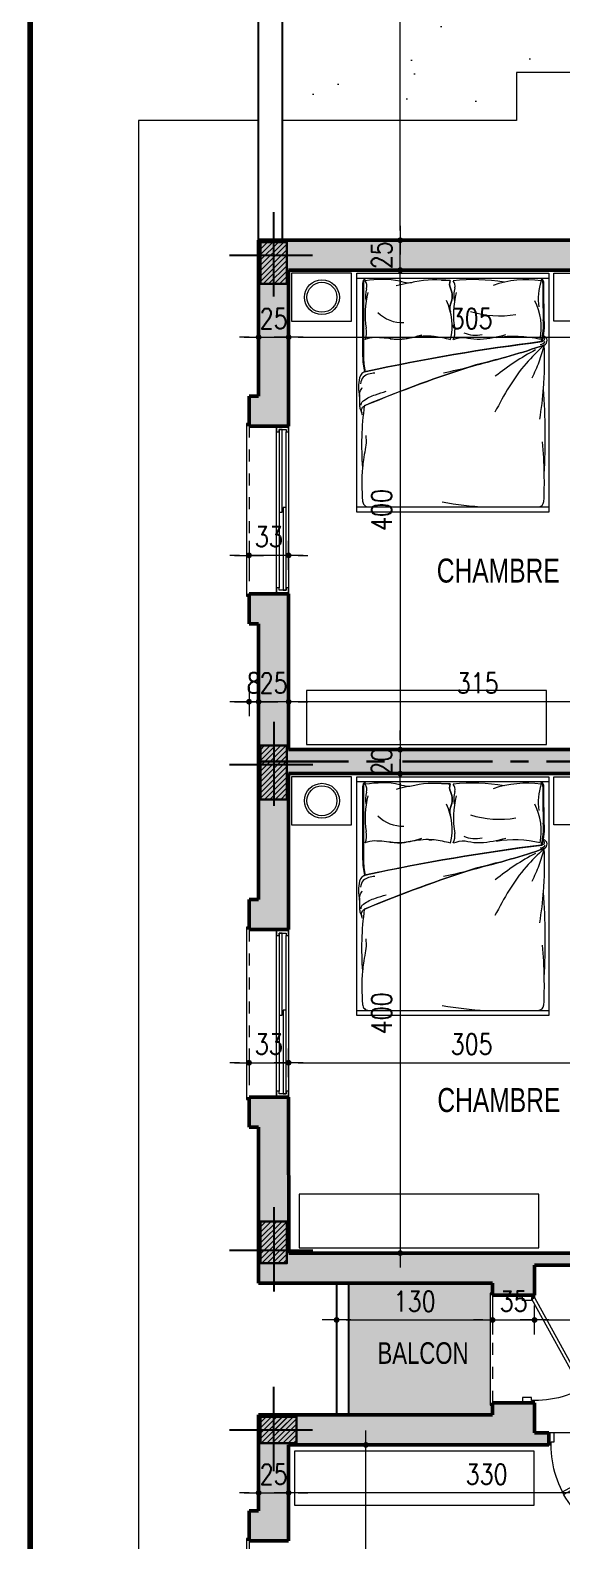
# Model space of a CAD drawing. Header units: millimetres. Extents: x 906 to 2589, y -1235 to -637.
# Drawn here: x 2450.65 to 2455.08, y -1221.96 to -1209.36 of the extents above; entities that cross this region are included whole.
import ezdxf

# ---------------------------------------------------------------- set-up
doc = ezdxf.new("R2010")
doc.units = ezdxf.units.MM
for name, pattern in [('AXES', [2, 1.25, -0.25, 0.25, -0.25]), ('CONTINOUS', [0]), ('HIDDEN', [0.375, 0.25, -0.125])]:
    doc.linetypes.add(name, pattern=pattern)
doc.layers.get('DEFPOINTS').update_dxf_attribs({"color": 255, "lineweight": 13})
for name, color, linetype, lineweight in [('A-signe', 7, 'Continuous', 9), ('APPUITS', 7, 'Continuous', 18), ('AXE LIMITE', 1, 'AXES', 30), ('DIM.', 4, 'Continuous', 25), ('GARD- CORP', 7, 'Continuous', 25), ('HACHURE POTEAUX', 7, 'Continuous', 15), ('interrompu', 7, 'HIDDEN', 15), ('MENUISERIE', 7, 'Continuous', 13), ('MEUBLE', 35, 'Continuous', 15), ('MUR 0.25', 7, 'Continuous', 25), ('MUR 0.5', 7, 'Continuous', 50), ('mur 0.8', 7, 'Continuous', 80), ('POTEAUX ARCH', 7, 'Continuous', 30), ('POTEAUX HACHURE', 7, 'Continuous', 15), ('REVERS D EAU', 7, 'Continuous', 13), ('TEXTE', 7, 'Continuous', 20), ('vegetation', 95, 'Continuous', 15)]:
    doc.layers.add(name, color=color, linetype=linetype, lineweight=lineweight)
for name, color, linetype in [('AXE', 7, 'AXES'), ('TEINTE 2', 3, 'Continuous'), ('TEINTE 3', 150, 'Continuous'), ('TEINTE SC', 254, 'Continuous')]:
    doc.layers.add(name, color=color, linetype=linetype)
doc.styles.add('atef', font='romans.shx', dxfattribs={"width": 0.8})
doc.styles.add('STYLE4', font='swisscl.ttf')
doc.dimstyles.new('COTEXT', dxfattribs={"dimscale": 0, "dimtxt": 0.17, "dimasz": 0.08, "dimexe": 0.015, "dimexo": 0.015, "dimgap": 0.07, "dimtad": 1, "dimdec": 0, "dimlfac": 100, "dimzin": 0, "dimdsep": 46, "dimtxsty": 'atef', "dimblk": 'SIG2', "dimcen": 0.15, "dimse1": 1, "dimse2": 1, "dimclrd": 256, "dimclre": 6, "dimclrt": 2, "dimadec": 0, "dimazin": 0, "dimtfac": 0.5, "dimtdec": 0, "dimtix": 1, "dimtmove": 2, "dimatfit": 1, "dimldrblk": 'SIG2', "dimfxl": 0.18, "dimtolj": 1, "dimtzin": 0, "dimlwd": 18, "dimarcsym": 0})
pattern_1 = [(45, (1356.29259, -320.84866), (-0.0224506403, 0.0224506403), [])]
pattern_2 = [(45, (1356.292442, -320.848643), (-0.0224506403, 0.0224506403), [])]

# ---------------------------------------------------------------- blocks, each defined once
blk = doc.blocks.new('SIG2')
at = {"layer": 'A-signe'}
for p, q in [((-1.5, 0), (-0.5, 0)), ((-0.5, 0), (0.5, 0)), ((0, 1.5), (0, 0.5)), ((0, 0.5), (0, -0.5)), ((0.5, 0), (1.5, 0)), ((0, -0.5), (0, -1.5))]:
    blk.add_line(p, q, dxfattribs=at)
at = {"layer": 'A-signe', "const_width": 0.3}
blk.add_lwpolyline([(-0.15, 0, 1), (0.15, 0, 1)], format="xyb", close=True, dxfattribs=at)
blk = doc.blocks.new('*D255')
at = {"layer": 'DEFPOINTS', "color": 0, "transparency": 16777216}
for p in [(2454.746, -1215.564), (2453.73, -1219.564), (2453.73, -1219.564)]:
    blk.add_point(p, dxfattribs=at)
at = {"layer": 'DIM.', "lineweight": 18, "transparency": 16777216}
blk.add_line((2453.73, -1215.644), (2453.73, -1219.484), dxfattribs=at)
at = {"layer": 'DIM.', "lineweight": 18, "transparency": 16777216, "xscale": 0.08, "yscale": 0.08, "zscale": 0.08}
for p, rotation in [((2453.73, -1215.564), 90), ((2453.73, -1219.564), 270)]:
    blk.add_blockref('SIG2', p, dxfattribs=dict(at, rotation=rotation))
at = {"layer": 'DIM.', "color": 2, "transparency": 16777216, "insert": (2453.575, -1217.564), "char_height": 0.17, "attachment_point": 5, "rotation": 90, "style": 'atef'}
blk.add_mtext('\\A1;400', dxfattribs=at)
blk = doc.blocks.new('*D261')
at = {"layer": 'DEFPOINTS', "color": 0, "transparency": 16777216}
for p in [(2454.041, -1211.364), (2453.73, -1215.364), (2454.041, -1215.364)]:
    blk.add_point(p, dxfattribs=at)
at = {"layer": 'DIM.', "lineweight": 18, "transparency": 16777216}
blk.add_line((2453.73, -1211.444), (2453.73, -1215.284), dxfattribs=at)
at = {"layer": 'DIM.', "lineweight": 18, "transparency": 16777216, "xscale": 0.08, "yscale": 0.08, "zscale": 0.08}
for p, rotation in [((2453.73, -1211.364), 90), ((2453.73, -1215.364), 270)]:
    blk.add_blockref('SIG2', p, dxfattribs=dict(at, rotation=rotation))
at = {"layer": 'DIM.', "color": 2, "transparency": 16777216, "insert": (2453.575, -1213.364), "char_height": 0.17, "attachment_point": 5, "rotation": 90, "style": 'atef'}
blk.add_mtext('\\A1;400', dxfattribs=at)
blk = doc.blocks.new('*D262')
at = {"layer": 'DEFPOINTS', "color": 0, "transparency": 16777216}
for p in [(2454.041, -1215.364), (2453.73, -1215.564), (2454.746, -1215.564)]:
    blk.add_point(p, dxfattribs=at)
at = {"layer": 'DIM.', "lineweight": 18, "transparency": 16777216}
for p, q in [((2453.73, -1215.284), (2453.73, -1215.204)), ((2453.73, -1215.364), (2453.73, -1215.564)), ((2453.73, -1215.644), (2453.73, -1215.724))]:
    blk.add_line(p, q, dxfattribs=at)
at = {"layer": 'DIM.', "lineweight": 18, "transparency": 16777216, "xscale": 0.08, "yscale": 0.08, "zscale": 0.08}
for p, rotation in [((2453.73, -1215.364), 270), ((2453.73, -1215.564), 90)]:
    blk.add_blockref('SIG2', p, dxfattribs=dict(at, rotation=rotation))
at = {"layer": 'DIM.', "color": 2, "transparency": 16777216, "insert": (2453.575, -1215.464), "char_height": 0.17, "attachment_point": 5, "rotation": 90, "style": 'atef'}
blk.add_mtext('\\A1;20', dxfattribs=at)
blk = doc.blocks.new('*D263')
at = {"layer": 'DEFPOINTS', "color": 0, "transparency": 16777216}
for p in [(2453.73, -1211.114), (2454.752, -1211.114), (2454.752, -1211.364)]:
    blk.add_point(p, dxfattribs=at)
at = {"layer": 'DIM.', "lineweight": 18, "transparency": 16777216}
for p, q in [((2453.73, -1211.034), (2453.73, -1210.954)), ((2453.73, -1211.364), (2453.73, -1211.114)), ((2453.73, -1211.444), (2453.73, -1211.524))]:
    blk.add_line(p, q, dxfattribs=at)
at = {"layer": 'DIM.', "lineweight": 18, "transparency": 16777216, "xscale": 0.08, "yscale": 0.08, "zscale": 0.08}
for p, rotation in [((2453.73, -1211.114), 270), ((2453.73, -1211.364), 90)]:
    blk.add_blockref('SIG2', p, dxfattribs=dict(at, rotation=rotation))
at = {"layer": 'DIM.', "color": 2, "transparency": 16777216, "insert": (2453.575, -1211.239), "char_height": 0.17, "attachment_point": 5, "rotation": 90, "style": 'atef'}
blk.add_mtext('\\A1;25', dxfattribs=at)
blk = doc.blocks.new('*D94')
at = {"layer": 'DEFPOINTS', "color": 0, "transparency": 16777216}
for p in [(2452.8, -1221.564), (2452.8, -1221.564), (2452.55, -1221.714)]:
    blk.add_point(p, dxfattribs=at)
at = {"layer": 'DIM.', "lineweight": 18, "transparency": 16777216}
for p, q in [((2452.47, -1221.564), (2452.39, -1221.564)), ((2452.55, -1221.564), (2452.8, -1221.564)), ((2452.88, -1221.564), (2452.96, -1221.564))]:
    blk.add_line(p, q, dxfattribs=at)
at = {"layer": 'DIM.', "lineweight": 18, "transparency": 16777216, "xscale": 0.08, "yscale": 0.08, "zscale": 0.08}
blk.add_blockref('SIG2', (2452.55, -1221.564), dxfattribs=at)
at = {"layer": 'DIM.', "lineweight": 18, "transparency": 16777216, "xscale": 0.08, "yscale": 0.08, "zscale": 0.08, "rotation": 180}
blk.add_blockref('SIG2', (2452.8, -1221.564), dxfattribs=at)
at = {"layer": 'DIM.', "color": 2, "transparency": 16777216, "insert": (2452.675, -1221.409), "char_height": 0.17, "attachment_point": 5, "style": 'atef'}
blk.add_mtext('\\A1;25', dxfattribs=at)
blk = doc.blocks.new('PORTE 0.90')
at = {"layer": 'MENUISERIE'}
for points in [[(-0.786, 0.391), (-0.033, -0.022), (-0.02, 0), (-0.774, 0.413)], [(-0.9, 0), (-0.88, 0), (-0.88, -0.025), (-0.855, -0.025), (-0.855, -0.1), (-0.9, -0.1)], [(0, 0), (-0.02, 0), (-0.02, -0.025), (-0.045, -0.025), (-0.045, -0.1), (0, -0.1)]]:
    blk.add_lwpolyline(points, dxfattribs=at)
blk.add_arc((-0.02, 0), 0.86, 144.3645, 180, dxfattribs=at)
blk = doc.blocks.new('*D270')
at = {"layer": 'DEFPOINTS', "color": 0, "transparency": 16777216}
for p in [(2452.55, -1211.844), (2452.8, -1211.844), (2452.8, -1211.923)]:
    blk.add_point(p, dxfattribs=at)
at = {"layer": 'DIM.', "lineweight": 18, "transparency": 16777216}
for p, q in [((2452.47, -1211.923), (2452.39, -1211.923)), ((2452.55, -1211.923), (2452.8, -1211.923)), ((2452.88, -1211.923), (2452.96, -1211.923))]:
    blk.add_line(p, q, dxfattribs=at)
at = {"layer": 'DIM.', "lineweight": 18, "transparency": 16777216, "xscale": 0.08, "yscale": 0.08, "zscale": 0.08}
blk.add_blockref('SIG2', (2452.55, -1211.923), dxfattribs=at)
at = {"layer": 'DIM.', "lineweight": 18, "transparency": 16777216, "xscale": 0.08, "yscale": 0.08, "zscale": 0.08, "rotation": 180}
blk.add_blockref('SIG2', (2452.8, -1211.923), dxfattribs=at)
at = {"layer": 'DIM.', "color": 2, "transparency": 16777216, "insert": (2452.675, -1211.768), "char_height": 0.17, "attachment_point": 5, "style": 'atef'}
blk.add_mtext('\\A1;25', dxfattribs=at)
blk = doc.blocks.new('*D271')
at = {"layer": 'DEFPOINTS', "color": 0, "transparency": 16777216}
for p in [(2455.85, -1211.785), (2452.8, -1211.844), (2455.85, -1211.923)]:
    blk.add_point(p, dxfattribs=at)
at = {"layer": 'DIM.', "lineweight": 18, "transparency": 16777216}
blk.add_line((2452.88, -1211.923), (2455.77, -1211.923), dxfattribs=at)
at = {"layer": 'DIM.', "lineweight": 18, "transparency": 16777216, "xscale": 0.08, "yscale": 0.08, "zscale": 0.08, "rotation": 180}
blk.add_blockref('SIG2', (2452.8, -1211.923), dxfattribs=at)
at = {"layer": 'DIM.', "lineweight": 18, "transparency": 16777216, "xscale": 0.08, "yscale": 0.08, "zscale": 0.08}
blk.add_blockref('SIG2', (2455.85, -1211.923), dxfattribs=at)
at = {"layer": 'DIM.', "color": 2, "transparency": 16777216, "insert": (2454.325, -1211.768), "char_height": 0.17, "attachment_point": 5, "style": 'atef'}
blk.add_mtext('\\A1;305', dxfattribs=at)
blk = doc.blocks.new('*D302')
at = {"layer": 'DEFPOINTS', "color": 0, "transparency": 16777216}
for p in [(2453.147, -1221.164), (2453.444, -1221.164), (2453.147, -1224.164)]:
    blk.add_point(p, dxfattribs=at)
at = {"layer": 'DIM.', "lineweight": 18, "transparency": 16777216}
blk.add_line((2453.444, -1224.084), (2453.444, -1221.244), dxfattribs=at)
at = {"layer": 'DIM.', "lineweight": 18, "transparency": 16777216, "xscale": 0.08, "yscale": 0.08, "zscale": 0.08}
for p, rotation in [((2453.444, -1221.164), 90), ((2453.444, -1224.164), 270)]:
    blk.add_blockref('SIG2', p, dxfattribs=dict(at, rotation=rotation))
at = {"layer": 'DIM.', "color": 2, "transparency": 16777216, "insert": (2453.289, -1222.664), "char_height": 0.17, "attachment_point": 5, "rotation": 90, "style": 'atef'}
blk.add_mtext('\\A1;300', dxfattribs=at)
blk = doc.blocks.new('*D307')
at = {"layer": 'DEFPOINTS', "color": 0, "transparency": 16777216}
for p in [(2452.47, -1217.678), (2452.8, -1217.678), (2452.8, -1217.976)]:
    blk.add_point(p, dxfattribs=at)
at = {"layer": 'DIM.', "lineweight": 18, "transparency": 16777216}
for p, q in [((2452.39, -1217.976), (2452.31, -1217.976)), ((2452.47, -1217.976), (2452.8, -1217.976)), ((2452.88, -1217.976), (2452.96, -1217.976))]:
    blk.add_line(p, q, dxfattribs=at)
at = {"layer": 'DIM.', "lineweight": 18, "transparency": 16777216, "xscale": 0.08, "yscale": 0.08, "zscale": 0.08}
blk.add_blockref('SIG2', (2452.47, -1217.976), dxfattribs=at)
at = {"layer": 'DIM.', "lineweight": 18, "transparency": 16777216, "xscale": 0.08, "yscale": 0.08, "zscale": 0.08, "rotation": 180}
blk.add_blockref('SIG2', (2452.8, -1217.976), dxfattribs=at)
at = {"layer": 'DIM.', "color": 2, "transparency": 16777216, "insert": (2452.635, -1217.821), "char_height": 0.17, "attachment_point": 5, "style": 'atef'}
blk.add_mtext('\\A1;33', dxfattribs=at)
blk = doc.blocks.new('*D130')
at = {"layer": 'DEFPOINTS', "color": 0, "transparency": 16777216}
for p in [(2455.85, -1217.652), (2452.8, -1217.744), (2455.85, -1217.976)]:
    blk.add_point(p, dxfattribs=at)
at = {"layer": 'DIM.', "lineweight": 18, "transparency": 16777216}
blk.add_line((2452.88, -1217.976), (2455.77, -1217.976), dxfattribs=at)
at = {"layer": 'DIM.', "lineweight": 18, "transparency": 16777216, "xscale": 0.08, "yscale": 0.08, "zscale": 0.08, "rotation": 180}
blk.add_blockref('SIG2', (2452.8, -1217.976), dxfattribs=at)
at = {"layer": 'DIM.', "lineweight": 18, "transparency": 16777216, "xscale": 0.08, "yscale": 0.08, "zscale": 0.08}
blk.add_blockref('SIG2', (2455.85, -1217.976), dxfattribs=at)
at = {"layer": 'DIM.', "color": 2, "transparency": 16777216, "insert": (2454.325, -1217.821), "char_height": 0.17, "attachment_point": 5, "style": 'atef'}
blk.add_mtext('\\A1;305', dxfattribs=at)
blk = doc.blocks.new('*D323')
at = {"layer": 'DEFPOINTS', "color": 0, "transparency": 16777216}
for p in [(2453.2, -1219.814), (2454.5, -1219.814), (2454.5, -1220.122)]:
    blk.add_point(p, dxfattribs=at)
at = {"layer": 'DIM.', "lineweight": 18, "transparency": 16777216}
blk.add_line((2453.28, -1220.122), (2454.42, -1220.122), dxfattribs=at)
at = {"layer": 'DIM.', "lineweight": 18, "transparency": 16777216, "xscale": 0.08, "yscale": 0.08, "zscale": 0.08, "rotation": 180}
blk.add_blockref('SIG2', (2453.2, -1220.122), dxfattribs=at)
at = {"layer": 'DIM.', "lineweight": 18, "transparency": 16777216, "xscale": 0.08, "yscale": 0.08, "zscale": 0.08}
blk.add_blockref('SIG2', (2454.5, -1220.122), dxfattribs=at)
at = {"layer": 'DIM.', "color": 2, "transparency": 16777216, "insert": (2453.85, -1219.967), "char_height": 0.17, "attachment_point": 5, "style": 'atef'}
blk.add_mtext('\\A1;130', dxfattribs=at)
blk = doc.blocks.new('*D324')
at = {"layer": 'DEFPOINTS', "color": 0, "transparency": 16777216}
for p in [(2454.85, -1219.664), (2454.5, -1219.814), (2454.85, -1220.122)]:
    blk.add_point(p, dxfattribs=at)
at = {"layer": 'DIM.', "lineweight": 18, "transparency": 16777216}
for p, q in [((2454.42, -1220.122), (2454.34, -1220.122)), ((2454.5, -1220.122), (2454.85, -1220.122)), ((2454.93, -1220.122), (2455.01, -1220.122))]:
    blk.add_line(p, q, dxfattribs=at)
at = {"layer": 'DIM.', "lineweight": 18, "transparency": 16777216, "xscale": 0.08, "yscale": 0.08, "zscale": 0.08}
blk.add_blockref('SIG2', (2454.5, -1220.122), dxfattribs=at)
at = {"layer": 'DIM.', "lineweight": 18, "transparency": 16777216, "xscale": 0.08, "yscale": 0.08, "zscale": 0.08, "rotation": 180}
blk.add_blockref('SIG2', (2454.85, -1220.122), dxfattribs=at)
at = {"layer": 'DIM.', "color": 2, "transparency": 16777216, "insert": (2454.675, -1219.967), "char_height": 0.17, "attachment_point": 5, "style": 'atef'}
blk.add_mtext('\\A1;35', dxfattribs=at)
blk = doc.blocks.new('*D149')
at = {"layer": 'DEFPOINTS', "color": 0, "transparency": 16777216}
for p in [(2454.85, -1219.62), (2460.95, -1219.979), (2460.95, -1220.122)]:
    blk.add_point(p, dxfattribs=at)
at = {"layer": 'DIM.', "lineweight": 18, "transparency": 16777216}
blk.add_line((2454.93, -1220.122), (2460.87, -1220.122), dxfattribs=at)
at = {"layer": 'DIM.', "lineweight": 18, "transparency": 16777216, "xscale": 0.08, "yscale": 0.08, "zscale": 0.08, "rotation": 180}
blk.add_blockref('SIG2', (2454.85, -1220.122), dxfattribs=at)
at = {"layer": 'DIM.', "lineweight": 18, "transparency": 16777216, "xscale": 0.08, "yscale": 0.08, "zscale": 0.08}
blk.add_blockref('SIG2', (2460.95, -1220.122), dxfattribs=at)
at = {"layer": 'DIM.', "color": 2, "transparency": 16777216, "insert": (2457.9, -1219.967), "char_height": 0.17, "attachment_point": 5, "style": 'atef'}
blk.add_mtext('\\A1;610', dxfattribs=at)
blk = doc.blocks.new('*D331')
at = {"layer": 'DEFPOINTS', "color": 0, "transparency": 16777216}
for p in [(2454.85, -1221.064), (2454.85, -1221.164), (2455.579, -1221.164)]:
    blk.add_point(p, dxfattribs=at)
at = {"layer": 'DIM.', "lineweight": 18, "transparency": 16777216}
for p, q in [((2455.579, -1220.984), (2455.579, -1220.904)), ((2455.579, -1221.064), (2455.579, -1221.164)), ((2455.579, -1221.244), (2455.579, -1221.324))]:
    blk.add_line(p, q, dxfattribs=at)
at = {"layer": 'DIM.', "lineweight": 18, "transparency": 16777216, "xscale": 0.08, "yscale": 0.08, "zscale": 0.08}
for p, rotation in [((2455.579, -1221.064), 270), ((2455.579, -1221.164), 90)]:
    blk.add_blockref('SIG2', p, dxfattribs=dict(at, rotation=rotation))
at = {"layer": 'DIM.', "color": 2, "transparency": 16777216, "insert": (2455.424, -1221.114), "char_height": 0.17, "attachment_point": 5, "rotation": 90, "style": 'atef'}
blk.add_mtext('\\A1;10', dxfattribs=at)
blk = doc.blocks.new('*D370')
at = {"layer": 'DEFPOINTS', "color": 0, "transparency": 16777216}
for p in [(2455.95, -1214.364), (2452.8, -1214.964), (2452.8, -1214.964)]:
    blk.add_point(p, dxfattribs=at)
at = {"layer": 'DIM.', "lineweight": 18, "transparency": 16777216}
blk.add_line((2455.87, -1214.964), (2452.88, -1214.964), dxfattribs=at)
at = {"layer": 'DIM.', "lineweight": 18, "transparency": 16777216, "xscale": 0.08, "yscale": 0.08, "zscale": 0.08, "rotation": 180}
blk.add_blockref('SIG2', (2452.8, -1214.964), dxfattribs=at)
at = {"layer": 'DIM.', "lineweight": 18, "transparency": 16777216, "xscale": 0.08, "yscale": 0.08, "zscale": 0.08}
blk.add_blockref('SIG2', (2455.95, -1214.964), dxfattribs=at)
at = {"layer": 'DIM.', "color": 2, "transparency": 16777216, "insert": (2454.375, -1214.809), "char_height": 0.17, "attachment_point": 5, "style": 'atef'}
blk.add_mtext('\\A1;315', dxfattribs=at)
blk = doc.blocks.new('*D371')
at = {"layer": 'DEFPOINTS', "color": 0, "transparency": 16777216}
for p in [(2452.55, -1214.964), (2452.55, -1214.964), (2452.8, -1214.964)]:
    blk.add_point(p, dxfattribs=at)
at = {"layer": 'DIM.', "lineweight": 18, "transparency": 16777216}
for p, q in [((2452.47, -1214.964), (2452.39, -1214.964)), ((2452.8, -1214.964), (2452.55, -1214.964)), ((2452.88, -1214.964), (2452.96, -1214.964))]:
    blk.add_line(p, q, dxfattribs=at)
at = {"layer": 'DIM.', "lineweight": 18, "transparency": 16777216, "xscale": 0.08, "yscale": 0.08, "zscale": 0.08}
blk.add_blockref('SIG2', (2452.55, -1214.964), dxfattribs=at)
at = {"layer": 'DIM.', "lineweight": 18, "transparency": 16777216, "xscale": 0.08, "yscale": 0.08, "zscale": 0.08, "rotation": 180}
blk.add_blockref('SIG2', (2452.8, -1214.964), dxfattribs=at)
at = {"layer": 'DIM.', "color": 2, "transparency": 16777216, "insert": (2452.675, -1214.809), "char_height": 0.17, "attachment_point": 5, "style": 'atef'}
blk.add_mtext('\\A1;25', dxfattribs=at)
blk = doc.blocks.new('*D372')
at = {"layer": 'DEFPOINTS', "color": 0, "transparency": 16777216}
for p in [(2452.47, -1213.743), (2452.47, -1213.843), (2452.8, -1213.843)]:
    blk.add_point(p, dxfattribs=at)
at = {"layer": 'DIM.', "lineweight": 18, "transparency": 16777216}
for p, q in [((2452.39, -1213.743), (2452.31, -1213.743)), ((2452.8, -1213.743), (2452.47, -1213.743)), ((2452.88, -1213.743), (2452.96, -1213.743))]:
    blk.add_line(p, q, dxfattribs=at)
at = {"layer": 'DIM.', "lineweight": 18, "transparency": 16777216, "xscale": 0.08, "yscale": 0.08, "zscale": 0.08}
blk.add_blockref('SIG2', (2452.47, -1213.743), dxfattribs=at)
at = {"layer": 'DIM.', "lineweight": 18, "transparency": 16777216, "xscale": 0.08, "yscale": 0.08, "zscale": 0.08, "rotation": 180}
blk.add_blockref('SIG2', (2452.8, -1213.743), dxfattribs=at)
at = {"layer": 'DIM.', "color": 2, "transparency": 16777216, "insert": (2452.635, -1213.588), "char_height": 0.17, "attachment_point": 5, "style": 'atef'}
blk.add_mtext('\\A1;33', dxfattribs=at)
blk = doc.blocks.new('*D173')
at = {"layer": 'DEFPOINTS', "color": 0, "transparency": 16777216}
for p in [(2452.8, -1220.728), (2456.1, -1220.728), (2452.8, -1221.564)]:
    blk.add_point(p, dxfattribs=at)
at = {"layer": 'DIM.', "lineweight": 18, "transparency": 16777216}
blk.add_line((2456.02, -1221.564), (2452.88, -1221.564), dxfattribs=at)
at = {"layer": 'DIM.', "lineweight": 18, "transparency": 16777216, "xscale": 0.08, "yscale": 0.08, "zscale": 0.08, "rotation": 180}
blk.add_blockref('SIG2', (2452.8, -1221.564), dxfattribs=at)
at = {"layer": 'DIM.', "lineweight": 18, "transparency": 16777216, "xscale": 0.08, "yscale": 0.08, "zscale": 0.08}
blk.add_blockref('SIG2', (2456.1, -1221.564), dxfattribs=at)
at = {"layer": 'DIM.', "color": 2, "transparency": 16777216, "insert": (2454.45, -1221.409), "char_height": 0.17, "attachment_point": 5, "style": 'atef'}
blk.add_mtext('\\A1;330', dxfattribs=at)
blk = doc.blocks.new('*D243')
at = {"layer": 'DEFPOINTS', "color": 0, "transparency": 16777216}
for p in [(2452.47, -1214.314), (2452.55, -1214.314), (2452.47, -1214.964)]:
    blk.add_point(p, dxfattribs=at)
at = {"layer": 'DIM.', "lineweight": 18, "transparency": 16777216}
for p, q in [((2452.39, -1214.964), (2452.31, -1214.964)), ((2452.55, -1214.964), (2452.47, -1214.964)), ((2452.63, -1214.964), (2452.71, -1214.964))]:
    blk.add_line(p, q, dxfattribs=at)
at = {"layer": 'DIM.', "lineweight": 18, "transparency": 16777216, "xscale": 0.08, "yscale": 0.08, "zscale": 0.08}
blk.add_blockref('SIG2', (2452.47, -1214.964), dxfattribs=at)
at = {"layer": 'DIM.', "lineweight": 18, "transparency": 16777216, "xscale": 0.08, "yscale": 0.08, "zscale": 0.08, "rotation": 180}
blk.add_blockref('SIG2', (2452.55, -1214.964), dxfattribs=at)
at = {"layer": 'DIM.', "color": 2, "transparency": 16777216, "insert": (2452.51, -1214.809), "char_height": 0.17, "attachment_point": 5, "style": 'atef'}
blk.add_mtext('\\A1;8', dxfattribs=at)
blk = doc.blocks.new('A$C4AA77CC6')
at = {"linetype": 'ByBlock'}
for p, q in [((1.123, 2.065), (0, 0.532)), ((1.093, 2.024), (1.819, 1.492)), ((1.849, 1.533), (1.123, 2.065)), ((1.849, 1.533), (0.726, 0)), ((0.57, 1.31), (0.96, 1.025)), ((0.674, 0.636), (0.57, 1.31)), ((0.96, 1.025), (0.674, 0.636)), ((0.396, 0.966), (0.171, 0.658)), ((0.653, 0.778), (0.396, 0.966)), ((0.171, 0.658), (0.643, 0.313)), ((1.011, 0.389), (0.674, 0.636)), ((0, 0.532), (0.726, 0)), ((0.756, 0.041), (0.03, 0.573)), ((0.643, 0.313), (0.808, 0.538))]:
    blk.add_line(p, q, dxfattribs=at)
blk = doc.blocks.new('*D254')
at = {"layer": 'DEFPOINTS', "color": 0, "transparency": 16777216}
for p in [(2452.75, -1202.241), (2453.73, -1202.241), (2452.75, -1211.114)]:
    blk.add_point(p, dxfattribs=at)
at = {"layer": 'DIM.', "lineweight": 18, "transparency": 16777216}
blk.add_line((2453.73, -1211.034), (2453.73, -1202.321), dxfattribs=at)
at = {"layer": 'DIM.', "lineweight": 18, "transparency": 16777216, "xscale": 0.08, "yscale": 0.08, "zscale": 0.08}
for p, rotation in [((2453.73, -1202.241), 90), ((2453.73, -1211.114), 270)]:
    blk.add_blockref('SIG2', p, dxfattribs=dict(at, rotation=rotation))
at = {"layer": 'DIM.', "color": 2, "transparency": 16777216, "insert": (2453.575, -1206.678), "char_height": 0.17, "attachment_point": 5, "rotation": 90, "style": 'atef'}
blk.add_mtext('\\A1;887', dxfattribs=at)

msp = doc.modelspace()

# ---------------------------------------------------------------- hatches: boundary and pattern name
at = {"layer": 'HACHURE POTEAUX'}
h = msp.add_hatch(dxfattribs=at)
h.set_pattern_fill('ANSI31', color=256, scale=0.01)
h.set_pattern_definition(pattern_2)
h.paths.add_polyline_path([(2452.785, -1215.599), (2452.565, -1215.599), (2452.565, -1215.379), (2452.785, -1215.379)])
h = msp.add_hatch(dxfattribs=at)
h.set_pattern_fill('ANSI31', color=256, scale=0.01)
h.set_pattern_definition(pattern_2)
h.paths.add_polyline_path([(2452.785, -1221.149), (2452.565, -1221.149), (2452.565, -1220.929), (2452.785, -1220.929)])
at = {"layer": 'POTEAUX HACHURE'}
h = msp.add_hatch(dxfattribs=at)
h.set_pattern_fill('ANSI31', color=256, scale=0.01)
h.set_pattern_definition(pattern_1)
h.paths.add_polyline_path([(2452.785, -1211.479), (2452.565, -1211.479), (2452.565, -1211.129), (2452.785, -1211.129)])
h = msp.add_hatch(dxfattribs=at)
h.set_pattern_fill('ANSI31', color=256, scale=0.01)
h.set_pattern_definition(pattern_1)
h.paths.add_polyline_path([(2452.785, -1215.779), (2452.565, -1215.779), (2452.565, -1215.329), (2452.785, -1215.329)])
h = msp.add_hatch(dxfattribs=at)
h.set_pattern_fill('ANSI31', color=256, scale=0.01)
h.set_pattern_definition([(45, (1356.292647, -320.698988), (-0.0224506403, 0.0224506403), [])])
h.paths.add_polyline_path([(2452.786, -1219.3), (2452.566, -1219.3), (2452.566, -1219.649), (2452.786, -1219.649)])
h = msp.add_hatch(dxfattribs=at)
h.set_pattern_fill('ANSI31', color=256, scale=0.01)
h.set_pattern_definition(pattern_1)
h.paths.add_polyline_path([(2452.865, -1221.149), (2452.565, -1221.149), (2452.565, -1220.929), (2452.865, -1220.929)])
at = {"layer": 'TEINTE 2', "linetype": 'CONTINOUS'}
h = msp.add_hatch(color=256, dxfattribs=at)
h.dxf.hatch_style = 1
h.paths.add_polyline_path([(2455.95, -1215.464), (2452.55, -1215.464), (2452.55, -1216.614), (2452.47, -1216.614), (2452.47, -1216.864), (2452.8, -1216.864), (2452.8, -1215.564), (2455.67, -1215.564), (2455.67, -1215.794), (2455.85, -1215.794), (2455.85, -1218.418), (2455.95, -1218.418), (2455.95, -1218.364), (2457.15, -1218.364), (2457.15, -1218.667), (2457.25, -1218.667), (2457.25, -1218.364), (2457.75, -1218.364), (2457.75, -1216.964), (2458.555, -1216.964), (2458.555, -1216.764), (2458.4, -1216.764), (2458.4, -1216.864), (2457.65, -1216.864), (2457.65, -1218.264), (2455.95, -1218.264)])
h = msp.add_hatch(color=256, dxfattribs=at)
h.dxf.hatch_style = 1
h.paths.add_polyline_path([(2456.05, -1219.414), (2455.95, -1219.414), (2455.95, -1219.318), (2455.85, -1219.318), (2455.85, -1219.414), (2455.32, -1219.414), (2455.32, -1219.564), (2452.801, -1219.564), (2452.8, -1218.264), (2452.47, -1218.264), (2452.47, -1218.514), (2452.55, -1218.514), (2452.55, -1219.814), (2453.2, -1219.814), (2454.5, -1219.814), (2454.5, -1219.914), (2454.85, -1219.914), (2454.85, -1219.664), (2456.1, -1219.664), (2456.1, -1219.564), (2456.05, -1219.564)])
h = msp.add_hatch(color=256, dxfattribs=at)
h.dxf.hatch_style = 1
h.paths.add_polyline_path([(2454.85, -1220.814), (2454.5, -1220.814), (2454.5, -1220.914), (2452.55, -1220.914), (2452.55, -1221.714), (2452.47, -1221.714), (2452.47, -1221.964), (2452.8, -1221.964), (2452.8, -1221.164), (2454.968, -1221.164), (2454.968, -1221.064), (2454.85, -1221.064)])
at = {"layer": 'TEINTE 3', "linetype": 'CONTINOUS'}
h = msp.add_hatch(color=256, dxfattribs=at)
h.dxf.hatch_style = 1
h.paths.add_polyline_path([(2456.75, -1210.634), (2456.5, -1210.634), (2456.5, -1210.714), (2455.7, -1210.714), (2455.7, -1211.114), (2452.55, -1211.114), (2452.55, -1212.414), (2452.47, -1212.414), (2452.47, -1212.664), (2452.8, -1212.664), (2452.8, -1211.364), (2455.85, -1211.364), (2455.85, -1214.364), (2455.95, -1214.364), (2455.95, -1214.464), (2456.05, -1214.464), (2456.05, -1214.364), (2457.95, -1214.364), (2457.95, -1214.264), (2455.95, -1214.264), (2455.95, -1210.964), (2456.75, -1210.964)])
h = msp.add_hatch(color=256, dxfattribs=at)
h.dxf.hatch_style = 1
h.paths.add_polyline_path([(2452.8, -1214.314), (2452.8, -1214.064), (2452.47, -1214.064), (2452.47, -1214.314), (2452.55, -1214.314), (2452.55, -1215.464), (2455.95, -1215.464), (2455.95, -1218.264), (2457.65, -1218.264), (2457.65, -1216.864), (2458.4, -1216.864), (2458.4, -1216.464), (2458.2, -1216.464), (2458.2, -1216.764), (2457.55, -1216.764), (2457.55, -1218.164), (2456.05, -1218.164), (2456.05, -1215.664), (2456.476, -1215.664), (2456.476, -1215.564), (2456.05, -1215.564), (2456.05, -1215.364), (2452.8, -1215.364)])
at = {"layer": 'TEINTE SC'}
h = msp.add_hatch(color=256, dxfattribs=at)
h.dxf.hatch_style = 1
h.paths.add_polyline_path([(2454.48, -1219.899), (2454.5, -1219.899), (2454.5, -1219.814), (2453.3, -1219.814), (2453.3, -1220.914), (2454.5, -1220.914), (2454.5, -1220.834), (2454.48, -1220.834)])
at = {"layer": 'vegetation'}
h = msp.add_hatch(dxfattribs=at)
h.set_pattern_fill('AR-CONC', color=103, scale=0.01)
h.set_pattern_definition([(50, (106.2525, 0), (1.8218467, -0.15939086), [0.1905, -2.0955]), (355, (106.2525, 0), (-0.3524342, 1.9105685), [0.1524, -1.6764058]), (100.451445, (106.4043, -0.0133), (1.4694125, 1.7511775), [0.1619001, -1.7809024]), (46.1842, (106.2525, 0.508), (2.7107904, -0.4204233), [0.28575, -3.14325]), (96.63556, (106.4784, 0.473), (2.3740413, 2.4742612), [0.2428502, -2.671356]), (351.18415, (106.2525, 0.508), (2.3740413, 2.4742612), [0.2285997, -2.5145973]), (21, (106.5065, 0.381), (1.5161439, -1.022652), [0.1905, -2.0955]), (326, (106.5065, 0.381), (0.6180203, 1.8418797), [0.1524, -1.6764]), (71.451445, (106.6329, 0.2958), (2.1341642, 0.8192277), [0.1619001, -1.7808994]), (37.5, (106.2525, 0), (0.03088603, 0.84555039), [0, -1.65608, 0, -1.7018, 0, -1.68275]), (7.5, (106.2525, 0), (0.66819663, 1.00180575), [0, -0.97028, 0, -1.61798, 0, -0.64135]), (327.5, (105.6861, 0), (1.35590595, -0.05728744), [0, -0.635, 0, -1.9812, 0, -2.6289]), (317.5, (105.4321, 0), (1.4812918, 0.2542649), [0, -0.8255, 0, -1.31572, 0, -1.8669])])
h.paths.add_polyline_path([(2463.8, -1202.318), (2454.664, -1202.274), (2454.654, -1202.274, -2.392929), (2454.654, -1202.274), (2452.75, -1202.241), (2452.75, -1210.114), (2454.7, -1210.114), (2454.7, -1209.714), (2460.2, -1209.714), (2460.2, -1210.014), (2462.8, -1210.014), (2462.8, -1211.914), (2463.8, -1211.914)])

# ---------------------------------------------------------------- linework, layer by layer
at = {"layer": 'APPUITS'}
for points in [[(2452.47, -1212.644), (2452.45, -1212.644), (2452.45, -1214.084), (2452.47, -1214.084)], [(2452.47, -1216.844), (2452.45, -1216.844), (2452.45, -1218.284), (2452.47, -1218.284)], [(2454.5, -1219.899), (2454.48, -1219.899), (2454.48, -1220.834), (2454.5, -1220.834)], [(2452.47, -1221.944), (2452.45, -1221.944), (2452.45, -1223.384), (2452.47, -1223.384)]]:
    msp.add_lwpolyline(points, dxfattribs=at)
at = {"layer": 'AXE'}
for p, q in [((2452.675, -1210.881), (2452.675, -1211.584)), ((2452.307, -1211.239), (2453, -1211.239)), ((2452.676, -1215.131), (2452.676, -1215.834)), ((2452.307, -1215.489), (2453.001, -1215.489)), ((2452.676, -1219.181), (2452.676, -1219.884)), ((2452.307, -1219.539), (2453.001, -1219.539)), ((2452.675, -1220.681), (2452.675, -1221.384)), ((2452.307, -1221.039), (2453, -1221.039))]:
    msp.add_line(p, q, dxfattribs=at)
at = {"layer": 'AXE LIMITE', "ltscale": 0.6}
msp.add_lwpolyline([(2452.55, -1215.464), (2455.95, -1215.464), (2455.95, -1218.264), (2457.65, -1218.264), (2457.65, -1216.864), (2458.4, -1216.864), (2458.4, -1216.764)], dxfattribs=at)
msp.add_lwpolyline([(2452.55, -1215.464), (2455.95, -1215.464), (2455.95, -1218.264), (2457.65, -1218.264), (2457.65, -1216.864), (2458.4, -1216.864), (2458.4, -1216.764)], dxfattribs=at)
at = {"layer": 'GARD- CORP'}
for p, q in [((2453.2, -1219.814), (2453.2, -1220.914)), ((2453.3, -1219.814), (2453.3, -1220.914))]:
    msp.add_line(p, q, dxfattribs=at)
at = {"layer": 'interrompu', "ltscale": 0.2}
for p, q in [((2452.47, -1212.659), (2452.47, -1214.064)), ((2452.47, -1216.864), (2452.47, -1218.264)), ((2454.5, -1219.914), (2454.5, -1220.814)), ((2452.47, -1221.964), (2452.47, -1223.364))]:
    msp.add_line(p, q, dxfattribs=at)
at = {"layer": 'MENUISERIE', "color": 2, "linetype": 'Continuous'}
for p, q in [((2452.7, -1214.064), (2452.7, -1212.664)), ((2452.8, -1212.664), (2452.8, -1214.064)), ((2452.72, -1212.714), (2452.72, -1214.014)), ((2452.78, -1214.014), (2452.78, -1212.714)), ((2452.7, -1218.264), (2452.7, -1216.864)), ((2452.72, -1216.914), (2452.72, -1218.214)), ((2452.78, -1218.214), (2452.78, -1216.914)), ((2452.8, -1216.864), (2452.8, -1218.264))]:
    msp.add_line(p, q, dxfattribs=at)
at = {"layer": 'MENUISERIE'}
msp.add_line((2455.868, -1221.064), (2454.968, -1221.064), dxfattribs=at)
at = {"layer": 'MENUISERIE', "color": 2, "linetype": 'Continuous', "extrusion": (0, 0, -1)}
for points in [[(-2452.7, -1212.664), (-2452.7, -1212.714), (-2452.72, -1212.714), (-2452.72, -1212.694), (-2452.78, -1212.694), (-2452.78, -1212.714), (-2452.8, -1212.714), (-2452.8, -1212.664), (-2452.8, -1212.664)], [(-2452.72, -1213.384), (-2452.745, -1213.384), (-2452.745, -1212.694), (-2452.72, -1212.694), (-2452.72, -1212.694)], [(-2452.755, -1214.034), (-2452.78, -1214.034), (-2452.78, -1213.344), (-2452.755, -1213.344), (-2452.755, -1213.344)], [(-2452.7, -1214.064), (-2452.8, -1214.064), (-2452.8, -1214.014), (-2452.78, -1214.014), (-2452.78, -1214.034), (-2452.72, -1214.034), (-2452.72, -1214.014), (-2452.7, -1214.014), (-2452.7, -1214.014)], [(-2452.7, -1216.864), (-2452.7, -1216.914), (-2452.72, -1216.914), (-2452.72, -1216.894), (-2452.78, -1216.894), (-2452.78, -1216.914), (-2452.8, -1216.914), (-2452.8, -1216.864), (-2452.8, -1216.864)], [(-2452.72, -1217.578), (-2452.745, -1217.578), (-2452.745, -1216.894), (-2452.72, -1216.894), (-2452.72, -1216.894)], [(-2452.755, -1218.234), (-2452.78, -1218.234), (-2452.78, -1217.538), (-2452.755, -1217.538), (-2452.755, -1217.538)], [(-2452.7, -1218.264), (-2452.8, -1218.264), (-2452.8, -1218.214), (-2452.78, -1218.214), (-2452.78, -1218.234), (-2452.72, -1218.234), (-2452.72, -1218.214), (-2452.7, -1218.214), (-2452.7, -1218.214)]]:
    msp.add_lwpolyline(points, close=True, dxfattribs=at)
at = {"layer": 'MEUBLE'}
for p, q in [((2453.424, -1211.472), (2453.424, -1212.081)), ((2454.9, -1211.433), (2453.443, -1211.433)), ((2453.424, -1215.672), (2453.424, -1216.281)), ((2454.9, -1215.633), (2453.443, -1215.633))]:
    msp.add_line(p, q, dxfattribs=at)
for points in [[(2453.323, -1211.39), (2452.823, -1211.39), (2452.823, -1211.79), (2453.323, -1211.79)], [(2453.368, -1211.39), (2454.968, -1211.39), (2454.968, -1213.382), (2453.368, -1213.382)], [(2453.368, -1211.39), (2454.968, -1211.39), (2454.968, -1211.433), (2453.368, -1211.433)], [(2455.012, -1211.39), (2455.512, -1211.39), (2455.512, -1211.79), (2455.012, -1211.79)], [(2454.968, -1213.382), (2453.368, -1213.382), (2453.368, -1213.339), (2454.968, -1213.339)], [(2454.95, -1215.321), (2454.95, -1214.871), (2452.95, -1214.871), (2452.95, -1215.321)], [(2453.323, -1215.59), (2452.823, -1215.59), (2452.823, -1215.99), (2453.323, -1215.99)], [(2453.368, -1215.59), (2454.968, -1215.59), (2454.968, -1217.582), (2453.368, -1217.582)], [(2453.368, -1215.59), (2454.968, -1215.59), (2454.968, -1215.633), (2453.368, -1215.633)], [(2455.012, -1215.59), (2455.512, -1215.59), (2455.512, -1215.99), (2455.012, -1215.99)], [(2454.968, -1217.582), (2453.368, -1217.582), (2453.368, -1217.539), (2454.968, -1217.539)], [(2454.887, -1219.521), (2454.887, -1219.071), (2452.887, -1219.071), (2452.887, -1219.521)], [(2454.848, -1221.667), (2454.848, -1221.217), (2452.848, -1221.217), (2452.848, -1221.667)]]:
    msp.add_lwpolyline(points, close=True, dxfattribs=at)
for points in [[(2454.928, -1211.472, 0.236068), (2454.908, -1211.433), (2453.437, -1211.433, 0.236068), (2453.417, -1211.472), (2453.417, -1212.081, 0.05303), (2453.433, -1212.213, -0.049043), (2453.446, -1212.209, -0.022031), (2454.914, -1211.96, 0.091009), (2454.931, -1211.777, -0.005577)], [(2454.144, -1211.693, -0.009104), (2454.149, -1211.711, -0.054264)], [(2454.931, -1211.989, 0.684956), (2454.925, -1211.913, -0.005428), (2454.923, -1211.924, -0.693798), (2454.91, -1211.96, 0.021985), (2453.446, -1212.209, 0.293862), (2453.392, -1212.261, 0.113732), (2453.392, -1212.419), (2453.392, -1212.414, -0.029665), (2453.392, -1212.401), (2453.392, -1212.498, 0.08857), (2453.395, -1212.516), (2453.41, -1212.554, -0.418916), (2453.44, -1212.491, -0.020991), (2454.36, -1212.154, 0.024856)], [(2454.931, -1211.989, -0.024856), (2454.36, -1212.154, 0.021038), (2453.437, -1212.492, 0.035808), (2453.431, -1212.495, 0.054874), (2453.416, -1213.012, 0.045967), (2453.417, -1213.29, 0.414214), (2453.466, -1213.339), (2454.879, -1213.339, 0.389277), (2454.928, -1213.294, 0.015971), (2454.931, -1213.065, 0.032364), (2454.925, -1212.353, 0.030742)], [(2454.928, -1215.672, 0.236068), (2454.908, -1215.633), (2453.437, -1215.633, 0.236068), (2453.417, -1215.672), (2453.417, -1216.281, 0.05303), (2453.433, -1216.413, -0.049043), (2453.446, -1216.409, -0.022031), (2454.914, -1216.16, 0.091009), (2454.931, -1215.977, -0.005577)], [(2454.144, -1215.893, -0.009104), (2454.149, -1215.911, -0.054264)], [(2454.931, -1216.189, 0.684956), (2454.925, -1216.113, -0.005428), (2454.923, -1216.124, -0.693798), (2454.91, -1216.16, 0.021985), (2453.446, -1216.409, 0.293862), (2453.392, -1216.461, 0.113732), (2453.392, -1216.619), (2453.392, -1216.614, -0.029665), (2453.392, -1216.601), (2453.392, -1216.698, 0.08857), (2453.395, -1216.716), (2453.41, -1216.754, -0.418916), (2453.44, -1216.691, -0.020991), (2454.36, -1216.354, 0.024856)], [(2454.931, -1216.189, -0.024856), (2454.36, -1216.354, 0.021038), (2453.437, -1216.692, 0.035808), (2453.431, -1216.695, 0.054874), (2453.416, -1217.212, 0.045967), (2453.417, -1217.49, 0.414214), (2453.466, -1217.539), (2454.879, -1217.539, 0.389277), (2454.928, -1217.494, 0.015971), (2454.931, -1217.265, 0.032364), (2454.925, -1216.553, 0.030742)]]:
    msp.add_lwpolyline(points, format="xyb", close=True, dxfattribs=at)
for points in [[(2454.075, -1211.446, -0.012603), (2454.147, -1211.45, 0.20311), (2454.149, -1211.514, -0.208424), (2454.15, -1211.647, 0.138052), (2454.144, -1211.693, -0.009104), (2454.149, -1211.711, -0.054264), (2454.144, -1211.693, -0.138052), (2454.15, -1211.647, 0.208424), (2454.149, -1211.514, -0.20311), (2454.147, -1211.45)], [(2453.969, -1211.916, -0.007035), (2453.993, -1211.916)], [(2454.075, -1215.646, -0.012603), (2454.147, -1215.65, 0.20311), (2454.149, -1215.714, -0.208424), (2454.15, -1215.847, 0.138052), (2454.144, -1215.893, -0.009104), (2454.149, -1215.911, -0.054264), (2454.144, -1215.893, -0.138052), (2454.15, -1215.847, 0.208424), (2454.149, -1215.714, -0.20311), (2454.147, -1215.65)], [(2453.969, -1216.116, -0.007035), (2453.993, -1216.116)]]:
    msp.add_lwpolyline(points, format="xyb", dxfattribs=at)
for centre, radius in [((2453.078, -1211.59), 0.145), ((2453.078, -1211.59), 0.125), ((2453.078, -1215.79), 0.145), ((2453.078, -1215.79), 0.125)]:
    msp.add_circle(centre, radius, dxfattribs=at)
for centre, radius, start, end in [((2453.473, -1211.472), 0.0494, 126.8699, 180), ((2453.373, -1211.498), 0.0789, 344.8012, 35.6212), ((2453.659, -1211.576), 0.218, 164.8013, 192.688), ((2454.07, -1212.881), 1.435, 101.0398, 105.1075), ((2454.338, -1212.971), 1.528, 80.2205, 96.2231), ((2454.108, -1211.498), 0.0789, 349.2657, 35.6212), ((2454.402, -1211.575), 0.225, 163.7858, 192.4179), ((2454.784, -1212.303), 0.859, 81.9854, 108.9708), ((2455.391, -1211.604), 0.51, 162.8009, 187.5389), ((2454.87, -1211.472), 0.0494, 0, 53.1301), ((2468.575, -1211.494), 13.656, 179.9104, 181.1885), ((2454.196, -1211.736), 0.758, 165.74, 188.485), ((2453.659, -1211.83), 0.504, 347.0138, 24.882), ((2454.932, -1211.736), 0.758, 165.74, 189.6304), ((2454.404, -1211.844), 0.502, 348.7109, 26.6681), ((2453.75, -1211.511), 0.291, 224.9902, 272.1705), ((2454.558, -1210.926), 0.819, 252.7298, 279.568), ((2454.415, -1211.821), 0.509, 344.1443, 4.9446), ((2453.313, -1211.882), 0.138, 334.5533, 14.3999), ((2453.7, -1211.314), 0.625, 265.0775, 289.6567), ((2454.059, -1211.884), 0.127, 333.0351, 9.6289), ((2454.357, -1211.652), 0.254, 247.6175, 282.852), ((2454.682, -1212.794), 0.878, 75.8991, 99.8562), ((2453.541, -1212.27), 0.345, 94.1238, 107.6402), ((2453.437, -1211.942), 0.000000529, 18.4306, 287.6402), ((2456.97, -1228.391), 16.56, 97.1631, 102.2635), ((2454.901, -1211.942), 0.0409, 265.5011, 337.3948), ((2454.051, -1212.072), 0.628, 180.7687, 192.911), ((2453.465, -1208.88), 3.397, 280.5972, 288.3021), ((2453.466, -1212.276), 0.0692, 101.4321, 112.663), ((2452.539, -1212.202), 2.389, 350.2143, 356.6333), ((2451.343, -1213.138), 3.589, 1.1658, 5.4873), ((2454.58, -1210.563), 2.78, 259.6615, 267.1582), ((2453.473, -1215.672), 0.0494, 126.8699, 180), ((2453.373, -1215.698), 0.0789, 344.8012, 35.6212), ((2454.07, -1217.081), 1.435, 101.0398, 105.1075), ((2454.338, -1217.171), 1.528, 80.2205, 96.2231), ((2454.108, -1215.698), 0.0789, 349.2657, 35.6212), ((2454.784, -1216.503), 0.859, 81.9854, 108.9708), ((2455.391, -1215.804), 0.51, 162.8009, 187.5389), ((2454.87, -1215.672), 0.0494, 0, 53.1301), ((2468.575, -1215.694), 13.656, 179.9104, 181.1885), ((2454.196, -1215.936), 0.758, 165.74, 188.485), ((2453.659, -1215.776), 0.218, 164.8013, 192.688), ((2453.659, -1216.03), 0.504, 347.0138, 24.882), ((2454.932, -1215.936), 0.758, 165.74, 189.6304), ((2454.402, -1215.775), 0.225, 163.7858, 192.4179), ((2454.404, -1216.044), 0.502, 348.7109, 26.6681), ((2453.75, -1215.711), 0.291, 224.9902, 272.1705), ((2454.558, -1215.126), 0.819, 252.7298, 279.568), ((2453.313, -1216.082), 0.138, 334.5533, 14.3999), ((2454.059, -1216.084), 0.127, 333.0351, 9.6289), ((2454.415, -1216.021), 0.509, 344.1443, 4.9446), ((2453.541, -1216.47), 0.345, 94.1238, 107.6402), ((2453.437, -1216.142), 0.000000529, 18.4306, 287.6402), ((2456.97, -1232.591), 16.56, 97.1631, 102.2635), ((2453.7, -1215.514), 0.625, 265.0775, 289.6567), ((2454.357, -1215.852), 0.254, 247.6175, 282.852), ((2454.682, -1216.994), 0.878, 75.8991, 99.8562), ((2454.901, -1216.142), 0.0409, 265.5011, 337.3948), ((2454.051, -1216.272), 0.628, 180.7687, 192.911), ((2453.465, -1213.08), 3.397, 280.5972, 288.3021), ((2453.466, -1216.476), 0.0692, 101.4321, 112.663), ((2452.539, -1216.402), 2.389, 350.2143, 356.6333), ((2451.343, -1217.338), 3.589, 1.1658, 5.4873), ((2454.58, -1214.763), 2.78, 259.6615, 267.1582)]:
    msp.add_arc(centre, radius, start, end, dxfattribs=at)
for points in [[(2454.147, -1211.45), (2453.852, -1211.462), (2453.798, -1211.472), (2453.726, -1211.457), (2453.437, -1211.452)], [(2454.151, -1211.944), (2454.012, -1211.917), (2453.831, -1211.928), (2453.745, -1211.943), (2453.597, -1211.93), (2453.516, -1211.926)], [(2454.173, -1211.942), (2454.271, -1211.926), (2454.293, -1211.93), (2454.397, -1211.939), (2454.611, -1211.902)], [(2454.931, -1211.989), (2454.779, -1212.142), (2454.519, -1212.548)], [(2454.857, -1212.029), (2454.685, -1212.131), (2454.523, -1212.249)], [(2454.831, -1212.261), (2454.888, -1212.128), (2454.931, -1211.989)], [(2453.519, -1212.222), (2453.467, -1212.231), (2453.422, -1212.256), (2453.399, -1212.312)], [(2453.392, -1212.401), (2453.397, -1212.376), (2453.414, -1212.343)], [(2453.404, -1212.491), (2453.407, -1212.473), (2453.425, -1212.453), (2453.523, -1212.403), (2453.614, -1212.374)], [(2453.417, -1212.574), (2453.412, -1212.562), (2453.41, -1212.554)], [(2453.443, -1212.743), (2453.446, -1212.786), (2453.438, -1212.86), (2453.424, -1212.946), (2453.416, -1213.012)], [(2454.147, -1215.65), (2453.852, -1215.662), (2453.798, -1215.672), (2453.726, -1215.657), (2453.437, -1215.652)], [(2454.151, -1216.144), (2454.012, -1216.117), (2453.831, -1216.128), (2453.745, -1216.143), (2453.597, -1216.13), (2453.516, -1216.126)], [(2454.173, -1216.142), (2454.271, -1216.126), (2454.293, -1216.13), (2454.397, -1216.139), (2454.611, -1216.102)], [(2454.931, -1216.189), (2454.779, -1216.342), (2454.519, -1216.748)], [(2454.831, -1216.461), (2454.888, -1216.328), (2454.931, -1216.189)], [(2454.857, -1216.229), (2454.685, -1216.331), (2454.523, -1216.449)], [(2453.519, -1216.422), (2453.467, -1216.431), (2453.422, -1216.456), (2453.399, -1216.512)], [(2453.392, -1216.601), (2453.397, -1216.576), (2453.414, -1216.543)], [(2453.404, -1216.691), (2453.407, -1216.673), (2453.425, -1216.653), (2453.523, -1216.603), (2453.614, -1216.574)], [(2453.417, -1216.774), (2453.412, -1216.762), (2453.41, -1216.754)], [(2453.443, -1216.943), (2453.446, -1216.986), (2453.438, -1217.06), (2453.424, -1217.146), (2453.416, -1217.212)]]:
    msp.add_spline(points, degree=3, dxfattribs=at)
at = {"layer": 'MUR 0.25'}
for p, q in [((2452.55, -1211.114), (2452.55, -1202.238)), ((2452.75, -1211.114), (2452.75, -1202.241)), ((2452.55, -1211.114), (2452.55, -1205.619)), ((2452.75, -1211.114), (2452.75, -1205.619))]:
    msp.add_line(p, q, dxfattribs=at)
at = {"layer": 'MUR 0.5'}
for p, q in [((2452.55, -1212.414), (2452.55, -1211.114)), ((2452.55, -1211.114), (2455.7, -1211.114)), ((2452.8, -1211.364), (2455.85, -1211.364)), ((2452.8, -1211.364), (2452.8, -1212.664)), ((2452.47, -1212.664), (2452.47, -1212.414)), ((2452.47, -1212.414), (2452.55, -1212.414)), ((2452.8, -1212.664), (2452.47, -1212.664)), ((2452.47, -1214.314), (2452.47, -1214.064)), ((2452.47, -1214.064), (2452.8, -1214.064)), ((2452.8, -1214.064), (2452.8, -1215.364)), ((2452.55, -1214.314), (2452.47, -1214.314)), ((2452.55, -1214.314), (2452.55, -1216.614)), ((2452.8, -1214.314), (2452.8, -1215.364)), ((2452.8, -1215.364), (2456.05, -1215.364)), ((2452.8, -1215.564), (2452.8, -1216.864)), ((2452.8, -1215.564), (2455.67, -1215.564)), ((2452.47, -1216.864), (2452.47, -1216.614)), ((2452.47, -1216.614), (2452.55, -1216.614)), ((2452.8, -1216.864), (2452.47, -1216.864)), ((2452.47, -1218.514), (2452.47, -1218.264)), ((2452.47, -1218.264), (2452.8, -1218.264)), ((2452.8, -1218.264), (2452.801, -1219.564)), ((2452.55, -1218.514), (2452.47, -1218.514)), ((2452.55, -1218.514), (2452.55, -1219.814)), ((2455.32, -1219.564), (2452.801, -1219.564)), ((2454.85, -1219.914), (2454.85, -1219.664)), ((2454.85, -1219.664), (2456.1, -1219.664)), ((2454.5, -1219.814), (2452.55, -1219.814)), ((2454.5, -1219.914), (2454.5, -1219.814)), ((2454.85, -1219.914), (2454.5, -1219.914)), ((2454.85, -1220.814), (2454.5, -1220.814)), ((2454.5, -1220.814), (2454.5, -1220.914)), ((2454.85, -1221.064), (2454.85, -1220.814)), ((2452.55, -1221.714), (2452.55, -1220.914)), ((2454.5, -1220.914), (2452.55, -1220.914)), ((2454.85, -1221.064), (2454.968, -1221.064)), ((2454.968, -1221.164), (2454.968, -1221.064)), ((2452.8, -1221.964), (2452.8, -1221.164)), ((2452.8, -1221.164), (2454.968, -1221.164)), ((2452.47, -1221.964), (2452.47, -1221.714)), ((2452.55, -1221.714), (2452.47, -1221.714)), ((2452.8, -1221.964), (2452.47, -1221.964))]:
    msp.add_line(p, q, dxfattribs=at)
at = {"layer": 'mur 0.8'}
msp.add_lwpolyline([(2450.646, -1200.922), (2494.646, -1200.922), (2494.646, -1234.307), (2450.646, -1234.307)], close=True, dxfattribs=at)
at = {"layer": 'POTEAUX ARCH'}
for points in [[(2452.785, -1211.479), (2452.565, -1211.479), (2452.565, -1211.129), (2452.785, -1211.129)], [(2452.785, -1215.779), (2452.565, -1215.779), (2452.565, -1215.329), (2452.785, -1215.329)], [(2452.786, -1219.3), (2452.566, -1219.3), (2452.566, -1219.649), (2452.786, -1219.649)], [(2452.865, -1221.149), (2452.565, -1221.149), (2452.565, -1220.929), (2452.865, -1220.929)]]:
    msp.add_lwpolyline(points, close=True, dxfattribs=at)
at = {"layer": 'REVERS D EAU'}
for points in [[(2463.8, -1211.914), (2462.8, -1211.914), (2462.8, -1210.014), (2460.2, -1210.014), (2460.2, -1209.714), (2454.7, -1209.714), (2454.7, -1210.114), (2452.75, -1210.114)], [(2452.55, -1210.114), (2451.55, -1210.114), (2451.55, -1220.814), (2451.55, -1225.414), (2452.063, -1225.414)]]:
    msp.add_lwpolyline(points, dxfattribs=at)

# ---------------------------------------------------------------- block references
at = {"layer": 'MENUISERIE', "xscale": -1}
for p, rotation in [((2454.85, -1219.914), 270), ((2455.868, -1221.164), 180)]:
    msp.add_blockref('PORTE 0.90', p, dxfattribs=dict(at, rotation=rotation))
at = {"layer": 'MEUBLE', "xscale": -1, "rotation": 323.7826317551634}
msp.add_blockref('A$C4AA77CC6', (2453.719, -1224.55), dxfattribs=at)
at = {"layer": 'MEUBLE', "rotation": 36.21736824483661}
msp.add_blockref('A$C4AA77CC6', (2455.455, -1224.548), dxfattribs=at)

# ---------------------------------------------------------------- texts
at = {"layer": 'TEXTE', "style": 'STYLE4'}
for s, height, p in [('CHAMBRE', 0.2, (2454.035, -1213.97)), ('CHAMBRE', 0.2, (2454.04, -1218.387)), ('BALCON', 0.18, (2453.541, -1220.488))]:
    msp.add_text(s, height=height, dxfattribs=at).set_placement(p)

# ---------------------------------------------------------------- dimensions: what is measured, and where the dimension line sits
at = {"layer": 'DIM.'}
for base, p1, p2, picture, middle in [((2453.73, -1202.241), (2452.75, -1211.114), (2452.75, -1202.241), '*D254', (2453.575, -1206.678)), ((2453.73, -1211.114), (2454.752, -1211.364), (2454.752, -1211.114), '*D263', (2453.575, -1211.239)), ((2453.73, -1215.364), (2454.041, -1211.364), (2454.041, -1215.364), '*D261', (2453.575, -1213.364)), ((2453.73, -1215.564), (2454.041, -1215.364), (2454.746, -1215.564), '*D262', (2453.575, -1215.464)), ((2453.73, -1219.564), (2454.746, -1215.564), (2453.73, -1219.564), '*D255', (2453.575, -1217.564)), ((2455.579, -1221.164), (2454.85, -1221.064), (2454.85, -1221.164), '*D331', (2455.424, -1221.114)), ((2453.444, -1221.164), (2453.147, -1224.164), (2453.147, -1221.164), '*D302', (2453.289, -1222.664))]:
    dim = msp.add_linear_dim(base=base, p1=p1, p2=p2, angle=90, dimstyle='COTEXT', override={"dimscale": 1}, dxfattribs=at)
    dim.commit()
    dim.dimension.update_dxf_attribs({"geometry": picture, "text_midpoint": middle})
for base, p1, p2, picture, middle in [((2452.8, -1211.923), (2452.55, -1211.844), (2452.8, -1211.844), '*D270', (2452.675, -1211.768)), ((2455.85, -1211.923), (2452.8, -1211.844), (2455.85, -1211.785), '*D271', (2454.325, -1211.768)), ((2452.47, -1213.743), (2452.8, -1213.843), (2452.47, -1213.843), '*D372', (2452.635, -1213.588)), ((2452.47, -1214.964), (2452.55, -1214.314), (2452.47, -1214.314), '*D243', (2452.51, -1214.809)), ((2452.8, -1214.964), (2455.95, -1214.364), (2452.8, -1214.964), '*D370', (2454.375, -1214.809)), ((2452.55, -1214.964), (2452.8, -1214.964), (2452.55, -1214.964), '*D371', (2452.675, -1214.809)), ((2452.8, -1217.976), (2452.47, -1217.678), (2452.8, -1217.678), '*D307', (2452.635, -1217.821)), ((2455.85, -1217.976), (2452.8, -1217.744), (2455.85, -1217.652), '*D130', (2454.325, -1217.821)), ((2454.85, -1220.122), (2454.5, -1219.814), (2454.85, -1219.664), '*D324', (2454.675, -1219.967)), ((2460.95, -1220.122), (2454.85, -1219.62), (2460.95, -1219.979), '*D149', (2457.9, -1219.967)), ((2454.5, -1220.122), (2453.2, -1219.814), (2454.5, -1219.814), '*D323', (2453.85, -1219.967)), ((2452.8, -1221.564), (2456.1, -1220.728), (2452.8, -1220.728), '*D173', (2454.45, -1221.409)), ((2452.8, -1221.564), (2452.55, -1221.714), (2452.8, -1221.564), '*D94', (2452.675, -1221.409))]:
    dim = msp.add_linear_dim(base=base, p1=p1, p2=p2, dimstyle='COTEXT', override={"dimscale": 1}, dxfattribs=at)
    dim.commit()
    dim.dimension.update_dxf_attribs({"geometry": picture, "text_midpoint": middle})

doc.saveas('drawing.dxf')
